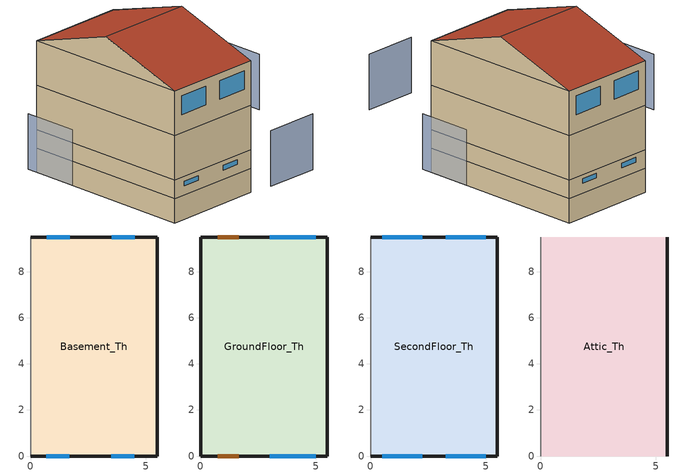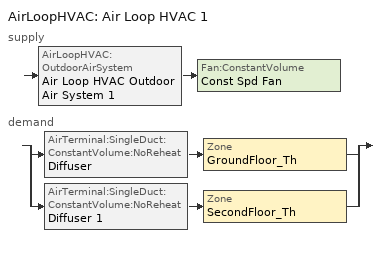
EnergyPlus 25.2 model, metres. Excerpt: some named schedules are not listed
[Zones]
Basement_Th
 floor foundation (SFD_BasementFloor): 5.5,9.5 5.5,0 0,0 0,9.5 z-1.3
 wall outside (Surface 2 c tbd): 0,0 5.5,0 z0:1
 wall outside (Surface 4 c tbd): 5.5,9.5 0,9.5 z0:1
 wall outside (Surface 5 c tbd): 5.5,0 5.5,9.5 z0:1
 wall foundation (SFD_new-construction_BasementWall): 0,0 5.5,0 5.5,9.5 0,9.5 z-1.3:0
 wall adiabatic (SFD_new-construction_ExtWall): 0,9.5 0,0 z-1.3:0; 0,9.5 0,0 z0:1
 window (SFD_Window_new-construction): 0.68,0 1.68,0 / 3.5,0 4.5,0 z0.5:0.75; 1.71,9.5 0.71,9.5 / 4.53,9.5 3.53,9.5 z0.54:0.79
GroundFloor_Th
 floor ground (SFD_IntFloor): 5.5,9.5 5.5,0 0,0 0,9.5 z1
 wall ground (SFD_new-construction_ExtWall): 0,9.5 0,0 z1:3.4
 wall ground (Surface 11 c tbd): 5.5,0 5.5,9.5 z1:3.4
 wall ground (Surface 12 c tbd): 5.5,9.5 0,9.5 z1:3.4
 wall ground (Surface 8 c tbd): 0,0 5.5,0 z1:3.4
 window inside (SFD_Window_new-construction): 5,9.5 3,9.5 / 3,0 5,0 z2:3
 door inside (SFD_Door_new-construction): 1.65,9.5 0.75,9.5 / 0.75,0 1.65,0 z1:3
 ceiling ground (SFD_IntCeiling): 5.5,0 5.5,9.5 0,9.5 0,0 z3.4
SecondFloor_Th
 floor to GroundFloor_Th (SFD_IntFloor): 5.5,9.5 5.5,0 0,0 0,9.5 z3.4
 wall outside (Surface 16 c tbd): 0,0 5.5,0 z3.4:5.8
 wall outside (Surface 17 c tbd): 5.5,9.5 0,9.5 z3.4:5.8
 wall outside (Surface 18 c tbd): 5.5,0 5.5,9.5 z3.4:5.8
 wall adiabatic (SFD_new-construction_ExtWall): 0,9.5 0,0 z3.4:5.8
 window (SFD_Window_new-construction): 0.5,0 2.25,0 / 3.25,0 5,0 / 5,9.5 3.25,9.5 / 2.25,9.5 0.5,9.5 z4.4:5.4
Attic_Th
 floor to SecondFloor_Th (Surface 14 c tbd Reversed): 5.5,9.5 5.5,0 0,0 0,9.5 z5.8
 wall outside (SFD_new-construction_ExtWall): 5.5,4.75,7.38 5.5,0,5.8 5.5,9.5,5.8
 wall adiabatic (SFD_new-construction_ExtWall): 0,4.75,7.38 0,9.5,5.8 0,0,5.8
 roof outside (SFD_Roof): 5.5,4.75,7.38 5.5,9.5,5.8 0,9.5,5.8 0,4.75,7.38; 0,4.75,7.38 0,0,5.8 5.5,0,5.8 5.5,4.75,7.38
shading: -4,3.25 -4,6.25 / 5.75,-4 2.75,-4 / 9.5,6.25 9.5,3.25 z1:4
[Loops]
AirLoopHVAC 'Air Loop HVAC 1'
 supply: AirLoopHVAC:OutdoorAirSystem 'Air Loop HVAC Outdoor Air System 1' > Fan:ConstantVolume 'Const Spd Fan'
 demand: split
  | AirTerminal:SingleDuct:ConstantVolume:NoReheat 'Diffuser' > Zone 'GroundFloor_Th'
  | AirTerminal:SingleDuct:ConstantVolume:NoReheat 'Diffuser 1' > Zone 'SecondFloor_Th'
[Building]
Building 1: Temperature Convergence Tolerance Value {deltaC}=0.5
[Site:Location]
MONTREAL INTL A: Latitude {deg}=45.47; Longitude {deg}=-73.74; Time Zone {hr}=-5; Elevation {m}=36
[SizingPeriod:DesignDay] Day of Month=21; Dry-Bulb Temperature Range Modifier Type=DefaultMultipliers; Humidity Condition Type=Wetbulb; Barometric Pressure {Pa}=100893; Rain Indicator=No; Snow Indicator=No; Daylight Saving Time Indicator=No; Begin Environment Reset Mode=FullResetAtBeginEnvironment
Name | Month | Day Type | Maximum Dry-Bulb Temperature {C} | Daily Dry-Bulb Temperature Range {deltaC} | Wetbulb or DewPoint at Maximum Dry-Bulb {C} | Wind Speed {m/s} | Wind Direction {deg} | Solar Model Indicator | ASHRAE Clear Sky Optical Depth for Beam Irradiance (taub) | ASHRAE Clear Sky Optical Depth for Diffuse Irradiance (taud) | Sky Clearness
Montreal-Trudeau Intl AP Ann Clg .4% Condns DB=>MWB | 7 | SummerDesignDay | 30.3 | 8.8 | 22.1 | 5.4 | 230 | ASHRAETau | 0.431 | 2.246
Montreal-Trudeau Intl AP Ann Htg 99.6% Condns DB | 1 | WinterDesignDay | -22.9 | 0 | -22.9 | 4.3 | 260 | ASHRAEClearSky |  |  | 0
[Material] Thermal Absorptance=0.9
Name | Roughness | Thickness {m} | Conductivity {W/m-K} | Density {kg/m3} | Specific Heat {J/kg-K} | Solar Absorptance | Visible Absorptance
Cladding-vinyl | Smooth | 0.0095 | 0.086 | 200 | 1000 | 0.5 | 0.5
Gypsum Board | Smooth | 0.0127 | 0.16 | 800 | 1090 | 0.3 | 0.5
Heavy Concrete 150 mm | Smooth | 0.1524 | 1.95 | 2240 | 900 | 0.3 | 0.5
Heavy Concrete 200 mm | Smooth | 0.2032 | 1.95 | 2240 | 900 | 0.3 | 0.5
Insulation 75 mm | Smooth | 0.0754 | 0.046 | 19 | 960 | 0.7 | 0.7
Insulation panel 80 mm | Smooth | 0.08 | 0.03 | 43 | 1210 | 0.7 | 0.7
Plaster | Smooth | 0.005 | 0.071 | 1860 | 840 | 0.3 | 0.5
Plywood | Smooth | 0.0159 | 0.12 | 544 | 1210 | 0.5 | 0.5
Shingles asphalt | Smooth | 0.0032 | 0.04 | 1120 | 1260 | 0.5 | 0.5
Surface 11 m tbd | Smooth | 0.0711819 | 0.046 | 19 | 960 | 0.7 | 0.7
Surface 12 m tbd; Surface 8 m tbd | Smooth | 0.060075 | 0.046 | 19 | 960 | 0.7 | 0.7
Surface 14 m tbd | Smooth | 0.220331 | 0.046 | 20 | 1400 | 0.7 | 0.7
Surface 16 m tbd; Surface 17 m tbd | Smooth | 0.0550625 | 0.046 | 19 | 960 | 0.7 | 0.7
Surface 18 m tbd | Smooth | 0.0726507 | 0.046 | 19 | 960 | 0.7 | 0.7
Surface 2 m tbd; Surface 4 m tbd | Smooth | 0.03267 | 0.03 | 43 | 1210 | 0.7 | 0.7
Surface 5 m tbd | Smooth | 0.0408001 | 0.03 | 43 | 1210 | 0.7 | 0.7
Wood Flooring | Smooth | 0.019 | 0.17 | 700 | 1630 | 0.5 | 0.2
Wood frame roof 2x10 insulated | Smooth | 0.235 | 0.16 | 96 | 1515 | 0.7 | 0.7
Wood frame roof 2x10 uninsulated | Smooth | 0.235 | 1.1557 | 80.994 | 1621.88 | 0.7 | 0.7
Wood frame wall 2x4 insulated | Smooth | 0.089 | 0.073 | 165.2 | 1571.76 | 0.7 | 0.7
Wood frame wall 2x4 uninsulated | Smooth | 0.089 | 0.409 | 154.65 | 1626.3 | 0.7 | 0.7
Wood Furnishing | Smooth | 0.075 | 0.12 | 540 | 1210 | 0.5 | 0.5
XPS 25mm | Rough | 0.0254 | 0.029 | 28 | 1450 | 0.7 | 0.7
[Material:AirGap]
Air Layer 1: Thermal Resistance {m2-K/W}=0.15
[Material:NoMass]
SFD_Door_new-construction: Roughness=Smooth; Thermal Resistance {m2-K/W}=1.11; Thermal Absorptance=0.9; Solar Absorptance=0.7; Visible Absorptance=0.7
[WindowMaterial:SimpleGlazingSystem]
SFD_Window_new-construction: U-Factor {W/m2-K}=1.8; Solar Heat Gain Coefficient=0.6; Visible Transmittance=0.8
[Construction]
SFD_BasementFloor: Heavy Concrete 150 mm
SFD_Door_new-construction: SFD_Door_new-construction
SFD_Furnishing: Wood Furnishing
SFD_IntCeiling: Gypsum Board, Wood frame roof 2x10 uninsulated, Plywood, Wood Flooring
SFD_IntFloor: Wood Flooring, Plywood, Wood frame roof 2x10 uninsulated, Gypsum Board
SFD_IntWall: Gypsum Board, Air Layer 1, Wood frame wall 2x4 uninsulated, Air Layer 1, Gypsum Board
SFD_new-construction_BasementWall: Heavy Concrete 200 mm, Insulation panel 80 mm, Gypsum Board
SFD_new-construction_ExtWall: Cladding-vinyl, Air Layer 1, Plywood, Wood frame wall 2x4 insulated, Insulation 75 mm, Air Layer 1, Gypsum Board
SFD_Roof: Shingles asphalt, Plywood
SFD_Window_new-construction: SFD_Window_new-construction
Surface 11 c tbd: Cladding-vinyl, Air Layer 1, Plywood, Wood frame wall 2x4 insulated, Surface 11 m tbd, Air Layer 1, Gypsum Board
Surface 12 c tbd: Cladding-vinyl, Air Layer 1, Plywood, Wood frame wall 2x4 insulated, Surface 12 m tbd, Air Layer 1, Gypsum Board
Surface 14 c tbd Reversed: Gypsum Board, Wood frame roof 2x10 insulated, Plywood, Surface 14 m tbd
Surface 16 c tbd: Cladding-vinyl, Air Layer 1, Plywood, Wood frame wall 2x4 insulated, Surface 16 m tbd, Air Layer 1, Gypsum Board
Surface 17 c tbd: Cladding-vinyl, Air Layer 1, Plywood, Wood frame wall 2x4 insulated, Surface 17 m tbd, Air Layer 1, Gypsum Board
Surface 18 c tbd: Cladding-vinyl, Air Layer 1, Plywood, Wood frame wall 2x4 insulated, Surface 18 m tbd, Air Layer 1, Gypsum Board
Surface 2 c tbd: Plaster, Heavy Concrete 200 mm, Surface 2 m tbd, Air Layer 1, Gypsum Board
Surface 4 c tbd: Plaster, Heavy Concrete 200 mm, Surface 4 m tbd, Air Layer 1, Gypsum Board
Surface 5 c tbd: Plaster, Heavy Concrete 200 mm, Surface 5 m tbd, Air Layer 1, Gypsum Board
Surface 8 c tbd: Cladding-vinyl, Air Layer 1, Plywood, Wood frame wall 2x4 insulated, Surface 8 m tbd, Air Layer 1, Gypsum Board
[Zone] Multiplier=1; Part of Total Floor Area=Yes
Attic_Th; Basement_Th; GroundFloor_Th; SecondFloor_Th
[Space]
Name | Zone | Space Type
Attic | Attic_Th | SFD_Attic_SpaceType
Basement | Basement_Th | SFD_Basement_SpaceType
GroundFloor | GroundFloor_Th | SFD_MainFloors_SpaceType
SecondFloor | SecondFloor_Th | SFD_MainFloors_SpaceType
[SpaceList]
SFD_Attic_SpaceType: Attic
SFD_Basement_SpaceType: Basement
SFD_MainFloors_SpaceType: GroundFloor, SecondFloor
[ZoneInfiltration:DesignFlowRate] Density Basis=Outdoor
Name | Zone or ZoneList or Space or SpaceList | Design Flow Rate Calculation Method | Air Changes per Hour {1/hr} | Constant Term Coefficient | Temperature Term Coefficient | Velocity Term Coefficient | Velocity Squared Term Coefficient | Design Flow Rate {m3/s}
Attic Ventilation | SFD_Attic_SpaceType | AirChanges/Hour | 3 | 0.606 | 0.03636 | 0.1177 | 0
Air exhaust-intake compensation | SFD_MainFloors_SpaceType | Flow/Zone |  |  |  |  |  | 0.001
[InternalMass]
Name | Construction | Zone or ZoneList | Space or SpaceList | Surface Area {m2}
Basement Basement_InternalMassFurnishing | SFD_Furnishing | Basement_Th | Basement | 104.5
GroundFloor MainFloors_InternalMassFurnishing | SFD_Furnishing | GroundFloor_Th | GroundFloor | 104.5
SecondFloor MainFloors_InternalMassFurnishing | SFD_Furnishing | SecondFloor_Th | SecondFloor | 104.5
GroundFloor MainFloors_IntWalls | SFD_IntWall | GroundFloor_Th | GroundFloor | 80
SecondFloor MainFloors_IntWalls | SFD_IntWall | SecondFloor_Th | SecondFloor | 80
[SurfaceProperty:ExposedFoundationPerimeter]
Surface 6: Exposed Perimeter Calculation Method=TotalExposedPerimeter; Total Exposed Perimeter {m}=20.5
[ZoneControl:Thermostat] Temperature Difference Between Cutout And Setpoint {deltaC}=0
Name | Zone or ZoneList | Control Type Schedule | Control 1
Basement_Th Thermostat | Basement_Th | Basement_Th Thermostat Schedule | Thermostat Setpoint Dual Setpoint 3
GroundFloor_Th Thermostat | GroundFloor_Th | GroundFloor_Th Thermostat Schedule | Thermostat Setpoint Dual Setpoint 2
SecondFloor_Th Thermostat | SecondFloor_Th | SecondFloor_Th Thermostat Schedule | Thermostat Setpoint Dual Setpoint 1
[ThermostatSetpoint:SingleCooling]
Thermostat Setpoint Dual Setpoint 3: Setpoint Temperature Schedule=Residential ClgSetpoint
[ZoneHVAC:Baseboard:Convective:Electric] Availability Schedule=Always On Discrete hvac_library; Heating Design Capacity {W}=Autosize; Efficiency=1
Elec Baseboard 2; Elec Baseboard 1; Elec Baseboard
[Zone equipment]
Basement_Th: Elec Baseboard 2
GroundFloor_Th: Diffuser, Cycling PTAC DX Clg Elec Htg 1, Elec Baseboard 1
SecondFloor_Th: Diffuser 1, Cycling PTAC DX Clg Elec Htg, Elec Baseboard
[Sizing:Zone] Zone Cooling Design Supply Air Temperature Input Method=SupplyAirTemperature; Zone Cooling Design Supply Air Temperature {C}=14; Zone Cooling Design Supply Air Temperature Difference {deltaC}=11.11; Zone Heating Design Supply Air Temperature Input Method=SupplyAirTemperature; Zone Heating Design Supply Air Temperature {C}=40; Zone Heating Design Supply Air Temperature Difference {deltaC}=11.11; Zone Cooling Design Supply Air Humidity Ratio {kgWater/kgDryAir}=0.0085; Zone Heating Design Supply Air Humidity Ratio {kgWater/kgDryAir}=0.008; Cooling Design Air Flow Method=DesignDay; Cooling Design Air Flow Rate {m3/s}=0; Cooling Minimum Air Flow per Zone Floor Area {m3/s-m2}=0.000762; Cooling Minimum Air Flow {m3/s}=0; Cooling Minimum Air Flow Fraction=0; Heating Design Air Flow Method=DesignDay; Heating Design Air Flow Rate {m3/s}=0; Heating Maximum Air Flow per Zone Floor Area {m3/s-m2}=0.002032; Heating Maximum Air Flow {m3/s}=0.141576; Heating Maximum Air Flow Fraction=0.3; Account for Dedicated Outdoor Air System=No; Zone Load Sizing Method=Sensible Load Only No Latent Load; Zone Latent Cooling Design Supply Air Humidity Ratio Input Method=HumidityRatioDifference; Zone Cooling Design Supply Air Humidity Ratio Difference {kgWater/kgDryAir}=0.005; Zone Latent Heating Design Supply Air Humidity Ratio Input Method=HumidityRatioDifference; Zone Humidification Design Supply Air Humidity Ratio Difference {kgWater/kgDryAir}=0.005; Type of Space Sum to Use=Coincident; Heating Coil Sizing Method=None; Maximum Heating Capacity To Cooling Load Sizing Ratio {W/W}=1
Name | Design Specification Outdoor Air Object
Basement_Th | Basement_Th Zero air DSOA
GroundFloor_Th; SecondFloor_Th | SFD-OA-Quebec-code-2015
[DesignSpecification:OutdoorAir] Outdoor Air Method=Sum; Outdoor Air Flow per Person {m3/s-person}=0; Outdoor Air Flow per Zone Floor Area {m3/s-m2}=0; Outdoor Air Flow Air Changes per Hour {1/hr}=0
Name | Outdoor Air Flow per Zone {m3/s}
Basement_Th Zero air DSOA | 0
SFD-OA-Quebec-code-2015 | 0.015
[Lights]
MainFloors_InteriorLighting: Zone or ZoneList or Space or SpaceList=SFD_MainFloors_SpaceType; Schedule=Interior Lighting Schedule; Design Level Calculation Method=LightingLevel; Lighting Level {W}=150.85; Fraction Radiant=0.4; Fraction Visible=0.2; Fraction Replaceable=1
[People]
MainFloors_People: Zone or ZoneList or Space or SpaceList=SFD_MainFloors_SpaceType; Number of People Schedule=Residential Occupancy; Number of People Calculation Method=People; Number of People=1.42; Fraction Radiant=0.3; Activity Level Schedule=Residential Occupant Activity; Clothing Insulation Calculation Method=ClothingInsulationSchedule
[ElectricEquipment] Zone or ZoneList or Space or SpaceList=SFD_MainFloors_SpaceType; Design Level Calculation Method=EquipmentLevel
Name | Schedule | Design Level {W} | Fraction Radiant | Fraction Lost | Fraction Latent
MainFloors_Dishwasher | Dishwasher Schedule | 59.25 | 0.2
MainFloors_Dryer | Dryer Schedule | 309.55 | 0.2 | 0.8
MainFloors_Freezer | Freezer Schedule | 26.7 | 0.2
MainFloors_HWElectricConsumption | Hot Water Tank Electric Load Schedule | 592.05 |  | 0.99
MainFloors_OtherEquipment | Other Electric Charges Schedule | 923.65 | 0.2 |  | 0
MainFloors_Refrigerator | Fridge Schedule | 80.15 | 0.2
MainFloors_StoveTopOven | Stovetop Schedule | 236.9 | 0.2
MainFloors_WashingMachine | Washer Schedule | 29.95 | 0.2
[ZoneInfiltration:EffectiveLeakageArea] Effective Air Leakage Area {cm2}=132.084; Stack Coefficient=0.000145; Wind Coefficient=0.000174
Name | Zone or Space
SFD_ELA_new-construction 1 | GroundFloor
SFD_ELA_new-construction 2 | SecondFloor
[ThermostatSetpoint:DualSetpoint] Heating Setpoint Temperature Schedule=Residential HtgSetpoint; Cooling Setpoint Temperature Schedule=Residential ClgSetpoint
Thermostat Setpoint Dual Setpoint 2; Thermostat Setpoint Dual Setpoint 1
[ZoneVentilation:WindandStackOpenArea] Opening Area Fraction Schedule=SFD Window Opening Fraction; Opening Effectiveness=Autocalculate; Height Difference {m}=0.25; Discharge Coefficient for Opening=Autocalculate; Minimum Indoor Temperature {C}=21; Maximum Indoor Temperature {C}=40; Delta Temperature {deltaC}=-100; Minimum Outdoor Temperature {C}=21; Maximum Outdoor Temperature {C}=24; Maximum Wind Speed {m/s}=10
Name | Zone or Space | Opening Area {m2} | Effective Angle {deg}
Sub Surface 10_WindandStackOpenArea | GroundFloor_Th | 2 | 0
Sub Surface 2_WindandStackOpenArea | GroundFloor_Th | 2 | 180
Sub Surface 4_WindandStackOpenArea; Sub Surface 5_WindandStackOpenArea | SecondFloor_Th | 1.75 | 180
Sub Surface 11_WindandStackOpenArea; Sub Surface 12_WindandStackOpenArea | SecondFloor_Th | 1.75 | 0
[AirTerminal:SingleDuct:ConstantVolume:NoReheat] Availability Schedule=Always On Discrete hvac_library; Maximum Air Flow Rate {m3/s}=AutoSize
Diffuser; Diffuser 1
[ZoneHVAC:PackagedTerminalAirConditioner] Availability Schedule=Always On Discrete hvac_library; Cooling Supply Air Flow Rate {m3/s}=Autosize; Heating Supply Air Flow Rate {m3/s}=Autosize; No Load Supply Air Flow Rate {m3/s}=Autosize; No Load Supply Air Flow Rate Control Set To Low Speed=Yes; Cooling Outdoor Air Flow Rate {m3/s}=0; Heating Outdoor Air Flow Rate {m3/s}=0; No Load Outdoor Air Flow Rate {m3/s}=0; Fan Placement=DrawThrough; Supply Air Fan Operating Mode Schedule=Cycling PTAC Fan Mode Always Zero
Name | Supply Air Fan | Heating Coil | Cooling Coil
Cycling PTAC DX Clg Elec Htg 1 | Cycling Elec PTAC Fan 1 | Cycling PTAC Elec Htg Coil 1 | Cycling Elec PTAC 1 Spd DX Clg Coil 1
Cycling PTAC DX Clg Elec Htg | Cycling Elec PTAC Fan | Cycling PTAC Elec Htg Coil | Cycling Elec PTAC 1 Spd DX Clg Coil
[Fan:OnOff] Availability Schedule=Always On Discrete hvac_library; Fan Total Efficiency=0.6; Pressure Rise {Pa}=250; Maximum Flow Rate {m3/s}=Autosize; Motor Efficiency=0.8; Motor In Airstream Fraction=1; Fan Power Ratio Function of Speed Ratio Curve=Fan On Off Power Curve 15; Fan Efficiency Ratio Function of Speed Ratio Curve=Fan On Off Efficiency Curve 15
Cycling Elec PTAC Fan 1; Cycling Elec PTAC Fan
[Coil:Heating:Electric] Availability Schedule=Always On Discrete hvac_library; Efficiency=1; Nominal Capacity {W}=0
Cycling PTAC Elec Htg Coil 1; Cycling PTAC Elec Htg Coil
[Coil:Cooling:DX:SingleSpeed] Availability Schedule=Always On Discrete hvac_library; Gross Rated Total Cooling Capacity {W}=Autosize; Gross Rated Sensible Heat Ratio=Autosize; Gross Rated Cooling COP {W/W}=2.5; Rated Air Flow Rate {m3/s}=Autosize; Rated Evaporator Fan Power Per Volume Flow Rate 2017 {W/(m3/s)}=773.3; Rated Evaporator Fan Power Per Volume Flow Rate 2023 {W/(m3/s)}=934.4; Total Cooling Capacity Function of Temperature Curve=Curve Biquadratic 29; Total Cooling Capacity Function of Flow Fraction Curve=Curve Quadratic 35; Energy Input Ratio Function of Temperature Curve=Curve Biquadratic 30; Energy Input Ratio Function of Flow Fraction Curve=Curve Quadratic 36; Part Load Fraction Correlation Curve=Curve Quadratic 37; Minimum Outdoor Dry-Bulb Temperature for Compressor Operation {C}=-25; Nominal Time for Condensate Removal to Begin {s}=0; Ratio of Initial Moisture Evaporation Rate and Steady State Latent Capacity=0; Maximum Cycling Rate {cycles/hr}=0; Latent Capacity Time Constant {s}=0; Condenser Type=AirCooled; Evaporative Condenser Effectiveness=0; Evaporative Condenser Air Flow Rate {m3/s}=Autosize; Evaporative Condenser Pump Rated Power Consumption {W}=Autosize; Crankcase Heater Capacity {W}=0; Maximum Outdoor Dry-Bulb Temperature for Crankcase Heater Operation {C}=0; Basin Heater Capacity {W/K}=0; Basin Heater Setpoint Temperature {C}=10
Cycling Elec PTAC 1 Spd DX Clg Coil 1; Cycling Elec PTAC 1 Spd DX Clg Coil
[AirLoopHVAC]
Air Loop HVAC 1: Design Supply Air Flow Rate {m3/s}=AutoSize; Design Return Air Flow Fraction of Supply Air Flow=1
[Sizing:System]
Air Loop HVAC 1: Type of Load to Size On=VentilationRequirement; Design Outdoor Air Flow Rate {m3/s}=Autosize; Central Heating Maximum System Air Flow Ratio=0.3; Preheat Design Temperature {C}=18; Preheat Design Humidity Ratio {kgWater/kgDryAir}=0.008; Precool Design Temperature {C}=14; Precool Design Humidity Ratio {kgWater/kgDryAir}=0.008; Central Cooling Design Supply Air Temperature {C}=14; Central Heating Design Supply Air Temperature {C}=18; Type of Zone Sum to Use=NonCoincident; 100% Outdoor Air in Cooling=Yes; 100% Outdoor Air in Heating=Yes; Central Cooling Design Supply Air Humidity Ratio {kgWater/kgDryAir}=0.0085; Central Heating Design Supply Air Humidity Ratio {kgWater/kgDryAir}=0.008; Cooling Supply Air Flow Rate Method=DesignDay; Cooling Supply Air Flow Rate {m3/s}=0; Cooling Supply Air Flow Rate Per Floor Area {m3/s-m2}=0.00996765; Cooling Fraction of Autosized Cooling Supply Air Flow Rate=1; Cooling Supply Air Flow Rate Per Unit Cooling Capacity {m3/s-W}=3.94755e-05; Heating Supply Air Flow Rate Method=DesignDay; Heating Supply Air Flow Rate {m3/s}=0; Heating Supply Air Flow Rate Per Floor Area {m3/s-m2}=0.00996765; Heating Fraction of Autosized Heating Supply Air Flow Rate=1; Heating Fraction of Autosized Cooling Supply Air Flow Rate=1; Heating Supply Air Flow Rate Per Unit Heating Capacity {m3/s-W}=3.15882e-05; System Outdoor Air Method=ZoneSum; Zone Maximum Outdoor Air Fraction=1; Cooling Design Capacity Method=CoolingDesignCapacity; Cooling Design Capacity {W}=Autosize; Cooling Design Capacity Per Floor Area {W/m2}=234.7; Fraction of Autosized Cooling Design Capacity=1; Heating Design Capacity Method=HeatingDesignCapacity; Heating Design Capacity {W}=Autosize; Heating Design Capacity Per Floor Area {W/m2}=157; Fraction of Autosized Heating Design Capacity=1; Central Cooling Capacity Control Method=OnOff; Occupant Diversity=Autosize; Heating Coil Sizing Method=None; Maximum Heating Capacity To Cooling Capacity Sizing Ratio {W/W}=1
[AvailabilityManager:Scheduled]
Air Loop HVAC 1 Availability Manager: Schedule=Always On Discrete
[Controller:OutdoorAir]
Controller Outdoor Air 1: Minimum Outdoor Air Flow Rate {m3/s}=Autosize; Maximum Outdoor Air Flow Rate {m3/s}=Autosize; Economizer Control Type=NoEconomizer; Economizer Control Action Type=ModulateFlow; Economizer Maximum Limit Dry-Bulb Temperature {C}=28; Economizer Maximum Limit Enthalpy {J/kg}=64000; Economizer Minimum Limit Dry-Bulb Temperature {C}=-100; Lockout Type=NoLockout; Minimum Limit Type=FixedMinimum; Mechanical Ventilation Controller=Controller Mechanical Ventilation 4; High Humidity Control=No; High Humidity Outdoor Air Flow Ratio=1; Control High Indoor Humidity Based on Outdoor Humidity Ratio=Yes; Heat Recovery Bypass Control Type=BypassWhenWithinEconomizerLimits; Economizer Operation Staging=InterlockedWithMechanicalCooling
[Controller:MechanicalVentilation]
Controller Mechanical Ventilation 4: Availability Schedule=Always On Discrete 2; Demand Controlled Ventilation=No; System Outdoor Air Method=ZoneSum; Zone or ZoneList Name 1=GroundFloor_Th; Design Specification Outdoor Air Object Name 1=SFD-OA-Quebec-code-2015; Zone or ZoneList Name 2=SecondFloor_Th; Design Specification Outdoor Air Object Name 2=SFD-OA-Quebec-code-2015
[HeatExchanger:AirToAir:SensibleAndLatent]
Air-to-Air Plate HX: Availability Schedule=Always On Discrete hvac_library; Nominal Supply Air Flow Rate {m3/s}=Autosize; Sensible Effectiveness at 100% Heating Air Flow=0.54; Latent Effectiveness at 100% Heating Air Flow=0; Sensible Effectiveness at 100% Cooling Air Flow=0.54; Latent Effectiveness at 100% Cooling Air Flow=0; Nominal Electric Power {W}=0; Supply Air Outlet Temperature Control=Yes; Heat Exchanger Type=Plate; Frost Control Type=None; Threshold Temperature {C}=1.7; Economizer Lockout=Yes
[SetpointManager:MixedAir] Control Variable=Temperature
Node 22 OS Default SPM; Node 21 OS Default SPM
[Fan:ConstantVolume]
Const Spd Fan: Availability Schedule=Always On Discrete; Fan Total Efficiency=0.7; Pressure Rise {Pa}=250; Maximum Flow Rate {m3/s}=AutoSize; Motor Efficiency=0.9; Motor In Airstream Fraction=1
[SetpointManager:OutdoorAirReset]
OA Temp Reset: Control Variable=Temperature; Setpoint at Outdoor Low Temperature {C}=18; Outdoor Low Temperature {C}=15; Setpoint at Outdoor High Temperature {C}=14; Outdoor High Temperature {C}=24
[Foundation:Kiva]
KIVA Foundation Floor Surface 6: Interior Horizontal Insulation Material=XPS 25mm; Interior Horizontal Insulation Depth {m}=0; Interior Horizontal Insulation Width {m}=0.6; Wall Height Above Grade {m}=0.2; Wall Depth Below Slab {m}=0
[Foundation:Kiva:Settings]
Soil Conductivity {W/m-K}=1.9; Soil Density {kg/m3}=1920; Soil Specific Heat {J/kg-K}=1425; Ground Solar Absorptivity=0.4; Ground Thermal Absorptivity=0.9; Ground Surface Roughness {m}=0.03; Far-Field Width {m}=40; Deep-Ground Boundary Condition=GroundWater; Deep-Ground Depth {m}=10; Minimum Cell Dimension {m}=0.02; Maximum Cell Growth Coefficient=1.5; Simulation Timestep=Hourly
[Exterior:Lights]
Exterior Lights 1: Schedule=Exterior Lighting Schedule; Design Level {W}=38.5
[Schedule:Compact]
Basement_Th Thermostat Schedule: Through: 12/31, For: AllDays, Until: 24:00, 2
GroundFloor_Th Thermostat Schedule; SecondFloor_Th Thermostat Schedule: Through: 12/31, For: AllDays, Until: 24:00, 4
[Schedule:Day:Interval]
Schedule Day 26: No, 24:00, 25
Schedule Day 27: No, 08:00, 1, 13:00, 0.82, 14:00, 0.77, 16:00, 0.74, 17:00, 0.8, 18:00, 0.95, 19:00, 1, 20:00, 0.98, 21:00, 0.94, 24:00, 1
Schedule Day 28: No, 08:00, 1, 09:00, 0.89, 13:00, 0.95, 14:00, 0.89, 16:00, 0.83, 17:00, 0.85, 18:00, 0.95, 19:00, 1, 20:00, 0.98, 21:00, 0.94, 24:00, 1
Large Office Activity Default Schedule: No, 07:00, 70, 23:00, 130, 24:00, 70
Large Office Activity Summer Design Day; Large Office Activity Winter Design Day: No, 24:00, 150
Schedule Day 25: No, 08:00, 18, 21:00, 21, 24:00, 18
Schedule Day 40: No, 24:00, 0.3
Cycling PTAC Fan Mode Sch Default: No, 24:00, 0
[Schedule:Week:Daily]
Residential ClgSetpoint Week Rule - Jan1-Dec31: Schedule Day 26, Schedule Day 26, Schedule Day 26, Schedule Day 26, Schedule Day 26, Schedule Day 26, Schedule Day 26, Schedule Day 26, Schedule Day 26, Schedule Day 26, Schedule Day 26, Schedule Day 26
Residential Occupancy Week Rule - Jan1-Jan2: Schedule Day 27, Schedule Day 27, Schedule Day 27, Schedule Day 27, Schedule Day 27, Schedule Day 27, Schedule Day 28, Schedule Day 27, Schedule Day 27, Schedule Day 27, Schedule Day 27, Schedule Day 27
Residential Occupancy Week Rule - Jan3-Dec31: Schedule Day 28, Schedule Day 27, Schedule Day 27, Schedule Day 27, Schedule Day 27, Schedule Day 27, Schedule Day 28, Schedule Day 27, Schedule Day 27, Schedule Day 27, Schedule Day 27, Schedule Day 27
Residential Occupant Activity Week Rule - Jan1-Dec31: Large Office Activity Default Schedule, Large Office Activity Default Schedule, Large Office Activity Default Schedule, Large Office Activity Default Schedule, Large Office Activity Default Schedule, Large Office Activity Default Schedule, Large Office Activity Default Schedule, Large Office Activity Default Schedule, Large Office Activity Summer Design Day, Large Office Activity Winter Design Day, Large Office Activity Default Schedule, Large Office Activity Default Schedule
Residential HtgSetpoint Week Rule - Jan1-Dec31: Schedule Day 25, Schedule Day 25, Schedule Day 25, Schedule Day 25, Schedule Day 25, Schedule Day 25, Schedule Day 25, Schedule Day 25, Schedule Day 25, Schedule Day 25, Schedule Day 25, Schedule Day 25
SFD Window Opening Fraction Week Rule - Jan1-Dec31: Schedule Day 40, Schedule Day 40, Schedule Day 40, Schedule Day 40, Schedule Day 40, Schedule Day 40, Schedule Day 40, Schedule Day 40, Schedule Day 40, Schedule Day 40, Schedule Day 40, Schedule Day 40
Cycling PTAC Fan Mode Always Zero Week Rule - Jan1-Dec31: Cycling PTAC Fan Mode Sch Default, Cycling PTAC Fan Mode Sch Default, Cycling PTAC Fan Mode Sch Default, Cycling PTAC Fan Mode Sch Default, Cycling PTAC Fan Mode Sch Default, Cycling PTAC Fan Mode Sch Default, Cycling PTAC Fan Mode Sch Default, Cycling PTAC Fan Mode Sch Default, Cycling PTAC Fan Mode Sch Default, Cycling PTAC Fan Mode Sch Default, Cycling PTAC Fan Mode Sch Default, Cycling PTAC Fan Mode Sch Default
[Schedule:Year]
Residential ClgSetpoint: Residential ClgSetpoint Week Rule - Jan1-Dec31, 1, 1, 12, 31
Residential Occupancy: Residential Occupancy Week Rule - Jan1-Jan2, 1, 1, 1, 2, Residential Occupancy Week Rule - Jan3-Dec31, 1, 3, 12, 31
Residential Occupant Activity: Residential Occupant Activity Week Rule - Jan1-Dec31, 1, 1, 12, 31
Residential HtgSetpoint: Residential HtgSetpoint Week Rule - Jan1-Dec31, 1, 1, 12, 31
SFD Window Opening Fraction: SFD Window Opening Fraction Week Rule - Jan1-Dec31, 1, 1, 12, 31
Cycling PTAC Fan Mode Always Zero: Cycling PTAC Fan Mode Always Zero Week Rule - Jan1-Dec31, 1, 1, 12, 31
[Schedule:Constant] Hourly Value=1
Always On Discrete hvac_library; Always On Discrete; Always On Discrete 2
[Curve:Exponent]
Fan On Off Power Curve 15: Coefficient1 Constant=1; Coefficient2 Constant=0; Coefficient3 Constant=0; Minimum Value of x {BasedOnField A2}=0; Maximum Value of x {BasedOnField A2}=1
[Curve:Cubic]
Fan On Off Efficiency Curve 15: Coefficient1 Constant=1; Coefficient2 x=0; Coefficient3 x**2=0; Coefficient4 x**3=0; Minimum Value of x {BasedOnField A2}=0; Maximum Value of x {BasedOnField A2}=1
[Curve:Biquadratic] Minimum Value of x {BasedOnField A2}=17; Maximum Value of x {BasedOnField A2}=22; Minimum Value of y {BasedOnField A3}=13; Maximum Value of y {BasedOnField A3}=46
Name | Coefficient1 Constant | Coefficient2 x | Coefficient3 x**2 | Coefficient4 y | Coefficient5 y**2 | Coefficient6 x*y
Curve Biquadratic 29 | 0.942588 | 0.00954335 | 0.00068377 | -0.0110427 | 5.249e-06 | -9.72e-06
Curve Biquadratic 30 | 0.342414 | 0.034885 | -0.0006237 | 0.00497722 | 0.000437951 | -0.000728028
[Curve:Quadratic]
Name | Coefficient1 Constant | Coefficient2 x | Coefficient3 x**2 | Minimum Value of x {BasedOnField A2} | Maximum Value of x {BasedOnField A2}
Curve Quadratic 35 | 0.8 | 0.2 | 0 | 0.5 | 1.5
Curve Quadratic 36 | 1.1552 | -0.1808 | 0.0256 | 0.5 | 1.5
Curve Quadratic 37 | 0.85 | 0.15 | 0 | 0 | 1
